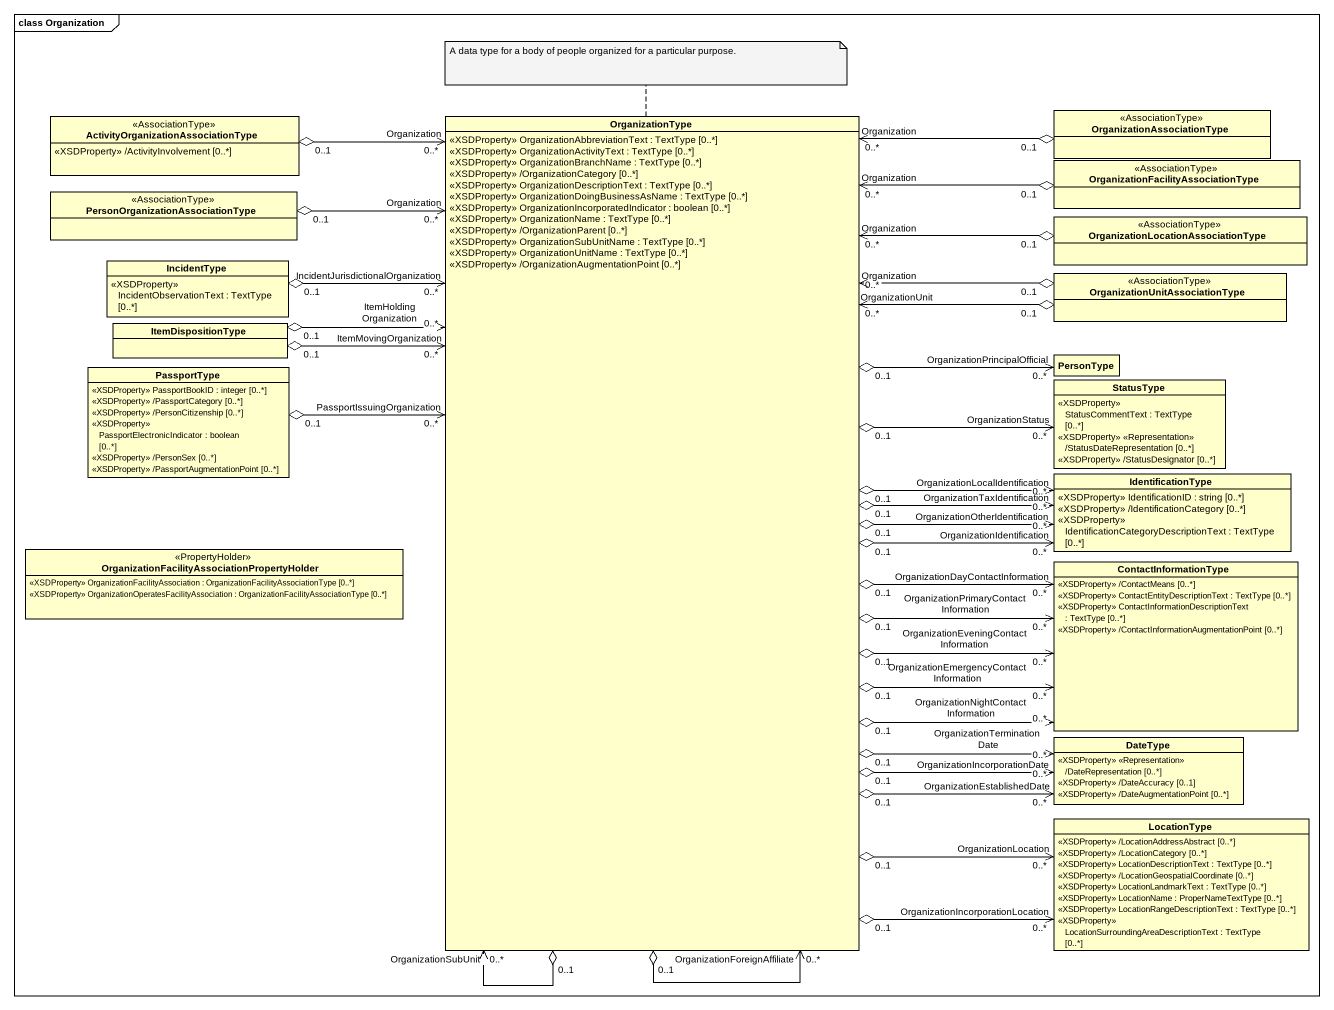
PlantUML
@startuml
mainframe class Organization
hide circle
hide empty members
class "ActivityOrganizationAssociationType" as ActivityOrganizationAssociat <<AssociationType>> {
  <<XSDProperty>> /ActivityInvolvement [0..*]
}
class OrganizationType {
  <<XSDProperty>> OrganizationAbbreviationText : TextType [0..*]
  <<XSDProperty>> OrganizationActivityText : TextType [0..*]
  <<XSDProperty>> OrganizationBranchName : TextType [0..*]
  <<XSDProperty>> /OrganizationCategory [0..*]
  <<XSDProperty>> OrganizationDescriptionText : TextType [0..*]
  <<XSDProperty>> OrganizationDoingBusinessAsName : TextType [0..*]
  <<XSDProperty>> OrganizationIncorporatedIndicator : boolean [0..*]
  <<XSDProperty>> OrganizationName : TextType [0..*]
  <<XSDProperty>> /OrganizationParent [0..*]
  <<XSDProperty>> OrganizationSubUnitName : TextType [0..*]
  <<XSDProperty>> OrganizationUnitName : TextType [0..*]
  <<XSDProperty>> /OrganizationAugmentationPoint [0..*]
}
class OrganizationAssociationType <<AssociationType>>
class "OrganizationFacilityAssociationType" as OrganizationFacilityAssociat <<AssociationType>>
class "PersonOrganizationAssociationType" as PersonOrganizationAssociatio <<AssociationType>>
class "OrganizationLocationAssociationType" as OrganizationLocationAssociat <<AssociationType>>
class IncidentType {
  <<XSDProperty>> IncidentObservationText : TextType [0..*]
}
class "OrganizationUnitAssociationType" as OrganizationUnitAssociationT <<AssociationType>>
class ItemDispositionType
class PersonType
class PassportType {
  <<XSDProperty>> PassportBookID : integer [0..*]
  <<XSDProperty>> /PassportCategory [0..*]
  <<XSDProperty>> /PersonCitizenship [0..*]
  <<XSDProperty>> PassportElectronicIndicator : boolean [0..*]
  <<XSDProperty>> /PersonSex [0..*]
  <<XSDProperty>> /PassportAugmentationPoint [0..*]
}
class StatusType {
  <<XSDProperty>> StatusCommentText : TextType [0..*]
  <<XSDProperty>> <<Representation>> /StatusDateRepresentation [0..*]
  <<XSDProperty>> /StatusDesignator [0..*]
}
class IdentificationType {
  <<XSDProperty>> IdentificationID : string [0..*]
  <<XSDProperty>> /IdentificationCategory [0..*]
  <<XSDProperty>> IdentificationCategoryDescriptionText : TextType [0..*]
}
class "OrganizationFacilityAssociationPropertyHolder" as OrganizationFacilityAssociat_2 <<PropertyHolder>> {
  <<XSDProperty>> OrganizationFacilityAssociation : OrganizationFacilityAssociationType [0..*]
  <<XSDProperty>> OrganizationOperatesFacilityAssociation : OrganizationFacilityAssociationType [0..*]
}
class ContactInformationType {
  <<XSDProperty>> /ContactMeans [0..*]
  <<XSDProperty>> ContactEntityDescriptionText : TextType [0..*]
  <<XSDProperty>> ContactInformationDescriptionText : TextType [0..*]
  <<XSDProperty>> /ContactInformationAugmentationPoint [0..*]
}
class DateType {
  <<XSDProperty>> <<Representation>> /DateRepresentation [0..*]
  <<XSDProperty>> /DateAccuracy [0..1]
  <<XSDProperty>> /DateAugmentationPoint [0..*]
}
class LocationType {
  <<XSDProperty>> /LocationAddressAbstract [0..*]
  <<XSDProperty>> /LocationCategory [0..*]
  <<XSDProperty>> LocationDescriptionText : TextType [0..*]
  <<XSDProperty>> /LocationGeospatialCoordinate [0..*]
  <<XSDProperty>> LocationLandmarkText : TextType [0..*]
  <<XSDProperty>> LocationName : ProperNameTextType [0..*]
  <<XSDProperty>> LocationRangeDescriptionText : TextType [0..*]
  <<XSDProperty>> LocationSurroundingAreaDescriptionText : TextType [0..*]
}
ActivityOrganizationAssociat "0..1" o--> "Organization\n0..*" OrganizationType
OrganizationType "0..1" o--> "OrganizationSubUnit\n0..*" OrganizationType
OrganizationType "0..1" o--> "OrganizationForeignAffiliate\n0..*" OrganizationType
OrganizationType "0..1" o-right-> "OrganizationPrincipalOfficial\n0..*" PersonType
OrganizationType "0..1" o-right-> "OrganizationStatus\n0..*" StatusType
OrganizationType "0..1" o-right-> "OrganizationIdentification\n0..*" IdentificationType
OrganizationType "0..1" o-right-> "OrganizationOtherIdentification\n0..*" IdentificationType
OrganizationType "0..1" o-right-> "OrganizationTaxIdentification\n0..*" IdentificationType
OrganizationType "0..1" o-right-> "OrganizationLocalIdentification\n0..*" IdentificationType
OrganizationType "0..1" o-right-> "OrganizationDayContactInformation\n0..*" ContactInformationType
OrganizationType "0..1" o-right-> "OrganizationPrimaryContactInformation\n0..*" ContactInformationType
OrganizationType "0..1" o-right-> "OrganizationEveningContactInformation\n0..*" ContactInformationType
OrganizationType "0..1" o-right-> "OrganizationEmergencyContactInformation\n0..*" ContactInformationType
OrganizationType "0..1" o-right-> "OrganizationNightContactInformation\n0..*" ContactInformationType
OrganizationType "0..1" o-right-> "OrganizationEstablishedDate\n0..*" DateType
OrganizationType "0..1" o-right-> "OrganizationIncorporationDate\n0..*" DateType
OrganizationType "0..1" o-right-> "OrganizationTerminationDate\n0..*" DateType
OrganizationType "0..1" o--> "OrganizationIncorporationLocation\n0..*" LocationType
OrganizationType "0..1" o--> "OrganizationLocation\n0..*" LocationType
OrganizationAssociationType "0..1" o--> "Organization\n0..*" OrganizationType
OrganizationFacilityAssociat "0..1" o--> "Organization\n0..*" OrganizationType
PersonOrganizationAssociatio "0..1" o--> "Organization\n0..*" OrganizationType
OrganizationLocationAssociat "0..1" o-left-> "Organization\n0..*" OrganizationType
IncidentType "0..1" o-right-> "IncidentJurisdictionalOrganization\n0..*" OrganizationType
OrganizationUnitAssociationT "0..1" o-left-> "OrganizationUnit\n0..*" OrganizationType
OrganizationUnitAssociationT "0..1" o-left-> "Organization\n0..*" OrganizationType
ItemDispositionType "0..1" o-right-> "ItemMovingOrganization\n0..*" OrganizationType
ItemDispositionType "0..1" o-right-> "ItemHoldingOrganization\n0..*" OrganizationType
PassportType "0..1" o-right-> "PassportIssuingOrganization\n0..*" OrganizationType
note top of OrganizationType : A data type for a body of people organized for a particular purpose.
@enduml
